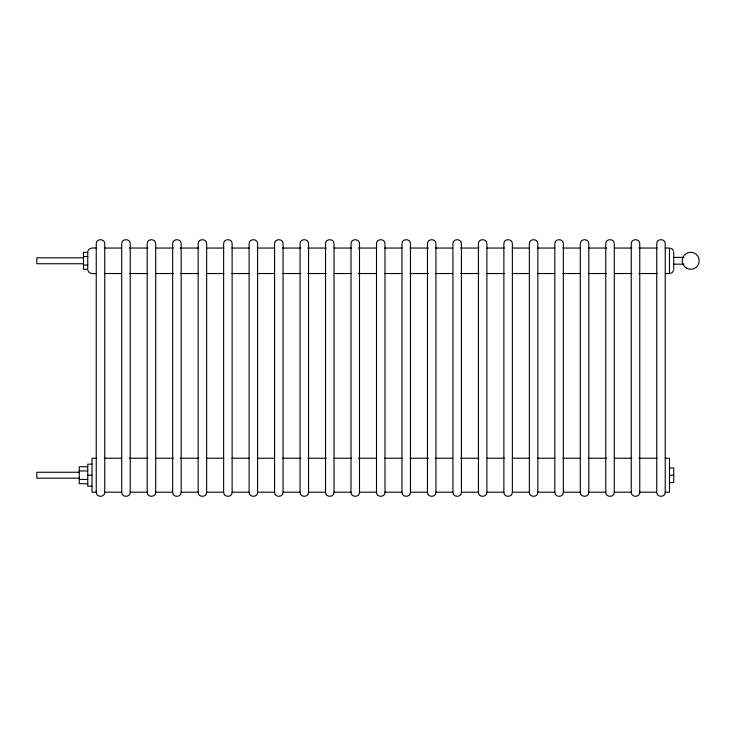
<?xml version="1.0" encoding="UTF-8"?>
<svg xmlns="http://www.w3.org/2000/svg" width="736" height="736" viewBox="0 0 736 736"><rect width="100%" height="100%" fill="white"/><g stroke="black" fill="none" stroke-linecap="round" stroke-linejoin="round"><path stroke-width="1.1" d="M104.742 492.2C104.944 497.656 96.039 497.656 96.25 492.2L96.25 243.8C96.039 238.344 104.944 238.344 104.742 243.8L104.742 492.2L121.725 492.2C121.514 497.656 130.419 497.656 130.217 492.2L130.217 243.8C130.419 238.344 121.514 238.344 121.725 243.8L121.725 492.2M155.692 492.2C155.903 497.656 146.998 497.656 147.2 492.2L147.2 243.8C146.998 238.344 155.903 238.344 155.692 243.8L155.692 492.2L172.675 492.2C172.472 497.656 181.378 497.656 181.166 492.2L181.166 243.8C181.378 238.344 172.472 238.344 172.675 243.8L172.675 492.2M206.65 492.2C206.853 497.656 197.947 497.656 198.15 492.2L198.15 243.8C197.947 238.344 206.853 238.344 206.65 243.8L206.65 492.2L223.634 492.2C223.422 497.656 232.328 497.656 232.125 492.2L232.125 243.8C232.328 238.344 223.422 238.344 223.634 243.8L223.634 492.2M257.6 492.2C257.802 497.656 248.897 497.656 249.108 492.2L249.108 243.8C248.897 238.344 257.802 238.344 257.6 243.8L257.6 492.2L274.583 492.2C274.381 497.656 283.286 497.656 283.075 492.2L283.075 243.8C283.286 238.344 274.381 238.344 274.583 243.8L274.583 492.2M308.55 492.2C308.761 497.656 299.856 497.656 300.058 492.2L300.058 243.8C299.856 238.344 308.761 238.344 308.55 243.8L308.55 492.2L325.542 492.2C325.33 497.656 334.236 497.656 334.034 492.2L334.034 243.8C334.236 238.344 325.33 238.344 325.542 243.8L325.542 492.2M359.508 492.2C359.711 497.656 350.805 497.656 351.017 492.2L351.017 243.8C350.805 238.344 359.711 238.344 359.508 243.8L359.508 492.2L376.492 492.2C376.289 497.656 385.195 497.656 384.983 492.2L384.983 243.8C385.195 238.344 376.289 238.344 376.492 243.8L376.492 492.2M410.458 492.2C410.67 497.656 401.764 497.656 401.966 492.2L401.966 243.8C401.764 238.344 410.67 238.344 410.458 243.8L410.458 492.2L427.45 492.2C427.239 497.656 436.144 497.656 435.942 492.2L435.942 243.8C436.144 238.344 427.239 238.344 427.45 243.8L427.45 492.2M461.417 492.2C461.619 497.656 452.714 497.656 452.925 492.2L452.925 243.8C452.714 238.344 461.619 238.344 461.417 243.8L461.417 492.2L478.4 492.2C478.198 497.656 487.103 497.656 486.892 492.2L486.892 243.8C487.103 238.344 478.198 238.344 478.4 243.8L478.4 492.2M512.366 492.2C512.578 497.656 503.672 497.656 503.875 492.2L503.875 243.8C503.672 238.344 512.578 238.344 512.366 243.8L512.366 492.2L529.35 492.2C529.147 497.656 538.053 497.656 537.85 492.2L537.85 243.8C538.053 238.344 529.147 238.344 529.35 243.8L529.35 492.2M563.325 492.2C563.528 497.656 554.622 497.656 554.834 492.2L554.834 243.8C554.622 238.344 563.528 238.344 563.325 243.8L563.325 492.2L580.308 492.2C580.097 497.656 589.002 497.656 588.8 492.2L588.8 243.8C589.002 238.344 580.097 238.344 580.308 243.8L580.308 492.2M614.275 492.2C614.486 497.656 605.581 497.656 605.783 492.2L605.783 243.8C605.581 238.344 614.486 238.344 614.275 243.8L614.275 492.2L631.258 492.2C631.056 497.656 639.961 497.656 639.75 492.2L639.75 243.8C639.961 238.344 631.056 238.344 631.258 243.8L631.258 492.2M665.234 492.2C665.436 497.656 656.53 497.656 656.742 492.2L656.742 243.8C656.53 238.344 665.436 238.344 665.234 243.8L665.234 492.2L669.475 492.2L669.475 458.234L665.234 458.234M87.897 251.197C88.854 247.535 93.316 247.811 96.25 248.05M673.578 270.379L672.483 272.283L670.579 273.378M104.291 248.05L121.532 248.05M129.582 248.05L147.973 248.05M156.023 248.05L173.264 248.05M180.154 248.05L198.545 248.05M206.595 248.05L223.836 248.05M231.886 248.05L249.127 248.05M257.168 248.05L274.418 248.05M282.458 248.05L300.849 248.05M307.749 248.05L326.14 248.05M334.181 248.05L351.431 248.05M358.322 248.05L376.712 248.05M384.762 248.05L402.003 248.05M410.053 248.05L428.444 248.05M435.335 248.05L452.576 248.05M460.626 248.05L479.016 248.05M487.066 248.05L504.307 248.05M512.348 248.05L529.598 248.05M537.639 248.05L554.88 248.05M562.93 248.05L580.17 248.05M588.22 248.05L606.611 248.05M614.652 248.05L631.893 248.05M638.793 248.05L657.184 248.05M665.234 248.05L669.475 248.05L669.475 273.525L665.234 273.525M83.508 256.542L87.75 256.542M673.725 257.388L683.91 257.388M83.508 257.812L36.8 257.812L36.8 263.755L83.508 263.755M673.725 264.178L683.91 264.178M83.508 265.034L87.75 265.034M96.25 273.525C93.316 273.755 88.854 274.031 87.897 270.379M104.291 273.525L121.532 273.525M129.582 273.525L147.973 273.525M156.023 273.525L173.264 273.525M180.154 273.525L198.545 273.525M206.595 273.525L223.836 273.525M231.886 273.525L249.127 273.525M257.168 273.525L274.418 273.525M282.458 273.525L300.849 273.525M307.749 273.525L326.14 273.525M334.181 273.525L351.431 273.525M358.322 273.525L376.712 273.525M384.762 273.525L402.003 273.525M410.053 273.525L428.444 273.525M435.335 273.525L452.576 273.525M460.626 273.525L479.016 273.525M487.066 273.525L504.307 273.525M512.348 273.525L529.598 273.525M537.639 273.525L554.88 273.525M562.93 273.525L580.17 273.525M588.22 273.525L606.611 273.525M614.652 273.525L631.893 273.525M638.793 273.525L657.184 273.525M96.25 458.234L92 458.234L92 492.2L96.25 492.2M104.291 458.234L121.532 458.234M129.582 458.234L147.973 458.234M156.023 458.234L173.264 458.234M180.154 458.234L198.545 458.234M206.595 458.234L223.836 458.234M231.886 458.234L249.127 458.234M257.168 458.234L274.418 458.234M282.458 458.234L300.849 458.234M307.749 458.234L326.14 458.234M334.181 458.234L351.431 458.234M358.322 458.234L376.712 458.234M384.762 458.234L402.003 458.234M410.053 458.234L428.444 458.234M435.335 458.234L452.576 458.234M460.626 458.234L479.016 458.234M487.066 458.234L504.307 458.234M512.348 458.234L529.598 458.234M537.639 458.234L554.88 458.234M562.93 458.234L580.17 458.234M588.22 458.234L606.611 458.234M614.652 458.234L631.893 458.234M638.793 458.234L657.184 458.234M92 464.186L87.75 464.186L87.75 486.248L92 486.248M87.75 466.725L79.258 466.725L79.258 483.708L87.75 483.708M669.475 467.857L673.725 467.857L673.725 482.568L669.475 482.568M79.258 470.966L87.75 470.966M79.258 472.245L36.8 472.245L36.8 478.188L79.258 478.188M87.75 475.217L92 475.217M669.475 475.217L673.725 475.217M79.258 479.458L87.75 479.458M130.217 492.2L147.2 492.2M181.166 492.2L198.15 492.2M232.125 492.2L249.108 492.2M283.075 492.2L300.058 492.2M334.034 492.2L351.017 492.2M384.983 492.2L401.966 492.2M435.942 492.2L452.925 492.2M486.892 492.2L503.875 492.2M537.85 492.2L554.834 492.2M588.8 492.2L605.783 492.2M639.75 492.2L656.742 492.2M670.579 248.188L672.483 249.292L673.578 251.197M673.725 252.292L673.725 269.275M87.75 252.292L83.508 252.292L83.508 269.275L87.75 269.275L87.75 252.292M686.458 268.143A8.492 8.492 0 0 0 699.2 260.783A8.492 8.492 0 0 0 686.458 253.432A8.492 8.492 0 0 0 686.458 268.143"/></g></svg>
